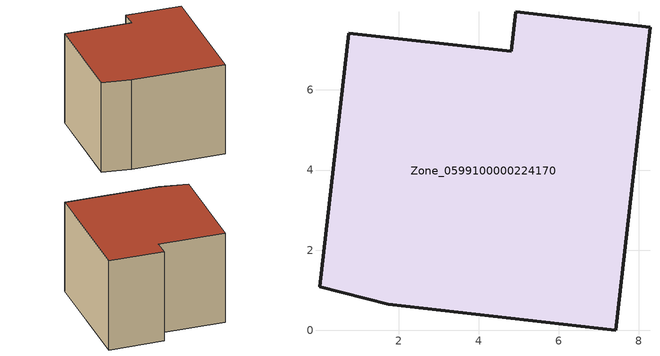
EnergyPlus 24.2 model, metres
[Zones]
Zone_0599100000224170
 floor ground (C_G): 7.42,0 1.74,0.65 0.03,1.08 0.76,7.42 4.81,6.96 4.93,7.95 8.28,7.57 z0
 wall outside (C_F): 8.28,7.57 4.93,7.95 4.81,6.96 0.76,7.42 0.03,1.08 1.74,0.65 7.42,0 8.28,7.57 z0:5.79
 roof outside (C_R): 1.74,0.65 7.42,0 8.28,7.57 4.93,7.95 4.81,6.96 0.76,7.42 0.03,1.08 z5.79
[BUILDING]
Pand.0599100000224170: North Axis=0; Terrain=City; Loads Convergence Tolerance Value=0.04; Temperature Convergence Tolerance Value=0.4; Solar Distribution=FullExterior; Maximum Number of Warmup Days=25; Minimum Number of Warmup Days=1
[Site:Location]
Rotterdam.The.Hague.AP_ZH_NLD Design_Conditions: Latitude=51.96; Longitude=4.45; Time Zone=1; Elevation=-4.5
[SITE:GROUNDTEMPERATURE:BUILDINGSURFACE]
18, 18, 18, 18, 18, 18, 18, 18, 18, 18, 18, 18
[MATERIAL] Thermal Absorptance=0.9; Solar Absorptance=0.7; Visible Absorptance=0.7
Name | Roughness | Thickness | Conductivity | Density | Specific Heat
G.TC.1975-1991 | MediumSmooth | 0.15 | 0.288461 | 540 | 1210
F.TC.1975-1991 | Rough | 0.3 | 0.230769 | 1920 | 840
R.TC.1975-1991 | MediumRough | 0.2 | 0.153846 | 1500 | 1000
[CONSTRUCTION]
C_G: G.TC.1975-1991
C_F: F.TC.1975-1991
C_R: R.TC.1975-1991
[ZONE]
Zone_0599100000224170: Type=1; Multiplier=1; Ceiling Height=Autocalculate; Volume=Autocalculate; Floor Area=autocalculate; Part of Total Floor Area=Yes
[ZONEINFILTRATION:DESIGNFLOWRATE]
Infil_Zone_0599100000224170: Zone or ZoneList or Space or SpaceList=Zone_0599100000224170; Schedule=AlwaysOn; Design Flow Rate Calculation Method=Flow/Area; Flow Rate per Floor Area=0.003; Constant Term Coefficient=1; Temperature Term Coefficient=0; Velocity Term Coefficient=0; Velocity Squared Term Coefficient=0
[HVACTEMPLATE:ZONE:IDEALLOADSAIRSYSTEM]
Zone_0599100000224170: Maximum Heating Supply Air Temperature=50; Minimum Cooling Supply Air Temperature=13; Maximum Heating Supply Air Humidity Ratio=0.0156; Minimum Cooling Supply Air Humidity Ratio=0.0077; Heating Limit=NoLimit; Cooling Limit=NoLimit; Dehumidification Control Type=ConstantSensibleHeatRatio; Cooling Sensible Heat Ratio=0.7; Dehumidification Setpoint=60; Humidification Control Type=None; Humidification Setpoint=30; Outdoor Air Method=None; Outdoor Air Flow Rate per Person=0.00944; Outdoor Air Flow Rate per Zone Floor Area=0; Outdoor Air Flow Rate per Zone=0; Demand Controlled Ventilation Type=None; Outdoor Air Economizer Type=NoEconomizer; Heat Recovery Type=None; Sensible Heat Recovery Effectiveness=0.7; Latent Heat Recovery Effectiveness=0.65
[ZONECONTROL:THERMOSTAT]
ThermostatControl_Zone_0599100000224170: Zone or ZoneList=Zone_0599100000224170; Control Type Schedule=DualSetpointControlType; Control 1=Thermostat_Zone_0599100000224170; Temperature Difference Between Cutout And Setpoint=0
[THERMOSTATSETPOINT:DUALSETPOINT]
Thermostat_Zone_0599100000224170: Heating Setpoint Temperature Schedule=HeatingSetpoint_Zone_0599100000224170; Cooling Setpoint Temperature Schedule=CoolingSetpoint_Zone_0599100000224170
[SCHEDULE:COMPACT]
HeatingSetpoint_Zone_0599100000224170: Through: 12/31, For: AllDays, Until: 24:00, 21
CoolingSetpoint_Zone_0599100000224170: Through: 12/31, For: AllDays, Until: 24:00, 24
DualSetpointControlType: Through: 12/31, For: AllDays, Until: 24:00, 4
AlwaysOn: Through: 12/31, For: AllDays, Until: 24:00, 1
